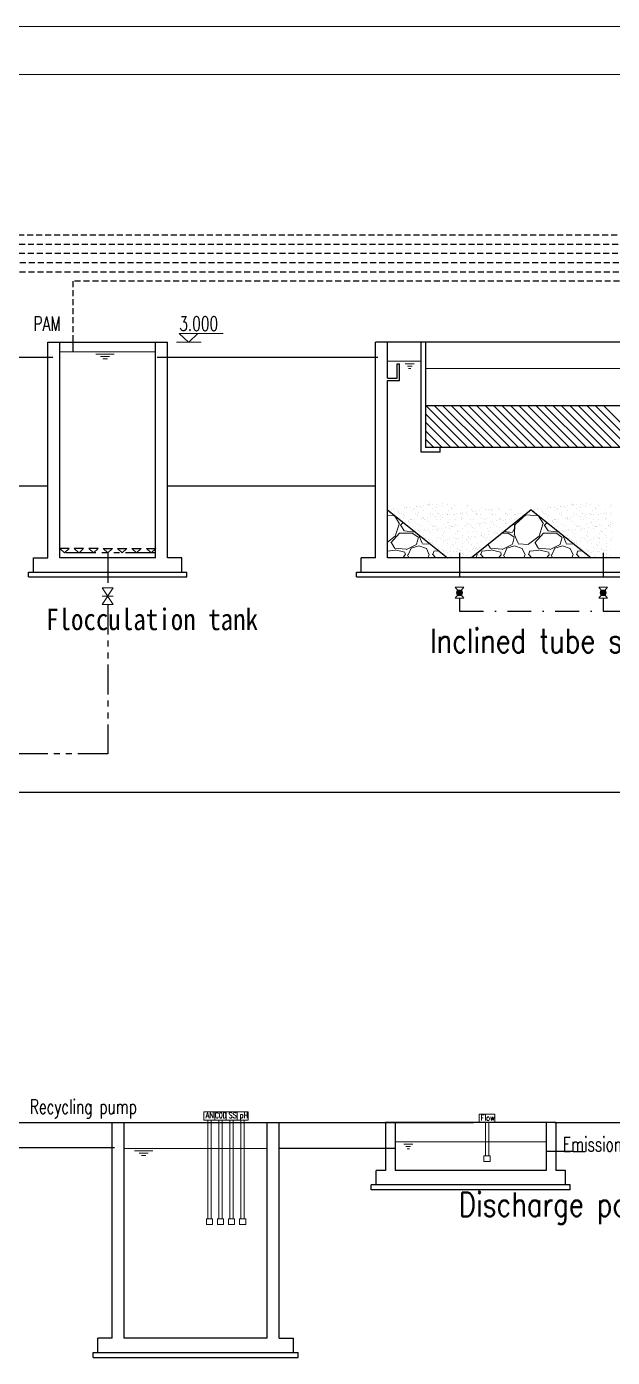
# Model space of a CAD drawing. Extents: x 838828 to 1489448, y 610351 to 848160.
# Drawn here: x 982581 to 994802, y 767305 to 795083 of the extents above; entities that cross this region are included whole.
import ezdxf
from ezdxf.enums import TextEntityAlignment as Align

# ---------------------------------------------------------------- set-up
doc = ezdxf.new("R2010")
doc.units = 0
doc.header["$LTSCALE"] = 1000
doc.header["$MEASUREMENT"] = 0
for name, pattern in [('DASHDOT', [1, 0.5, -0.25, 0, -0.25]), ('HIDDEN2', [0.1875, 0.125, -0.0625]), ('PHANTOM2', [1.25, 0.625, -0.125, 0.125, -0.125, 0.125, -0.125])]:
    doc.linetypes.add(name, pattern=pattern)
doc.layers.get('0').update_dxf_attribs({"linetype": 'CONTINUOUS', "lineweight": 13})
for name, color, linetype, lineweight in [('2', 7, 'CONTINUOUS', 13), ('D', 3, 'CONTINUOUS', 13), ('HATCH', 8, 'CONTINUOUS', 13), ('文字', 7, 'CONTINUOUS', 13), ('标注', 8, 'CONTINUOUS', 13), ('水位线', 3, 'CONTINUOUS', 13), ('设备', 6, 'CONTINUOUS', 13)]:
    doc.layers.add(name, color=color, linetype=linetype, lineweight=lineweight)
for name, color, linetype in [('加药管道', 1, 'HIDDEN2'), ('水构筑物', 7, 'CONTINUOUS'), ('污水管道', 1, 'CONTINUOUS'), ('污泥管道', 3, 'DASHDOT'), ('空气管道', 6, 'PHANTOM2'), ('轴线', 7, 'DASHDOT')]:
    doc.layers.add(name, color=color, linetype=linetype)
doc.styles.add('ST', font='SimSun.ttf', dxfattribs={"width": 0.8})
doc.styles.get("Standard").update_dxf_attribs({"font": 'ROMANS.SHX', "width": 1.2, "bigfont": 'gbcbig.shx'})
doc.styles.add('垂直标高', font='romans.shx', dxfattribs={"width": 0.7, "bigfont": 'gbcbig.shx'})

msp = doc.modelspace()

# ---------------------------------------------------------------- hatches: boundary and pattern name
at = {"layer": '设备'}
h = msp.add_hatch(color=256, dxfattribs=at)
h.paths.add_polyline_path([(991559, 783300, 0.144014), (991549, 783266, 0.74823), (991663, 783233)])
h.paths.add_polyline_path([(991559, 783300), (991663, 783233, 0.144014), (991673, 783266, 0.74823)])
h = msp.add_hatch(color=256, dxfattribs=at)
h.paths.add_polyline_path([(994559, 783300, 0.144014), (994549, 783266, 0.74823), (994663, 783233)])
h.paths.add_polyline_path([(994559, 783300), (994663, 783233, 0.144014), (994673, 783266, 0.74823)])

# ---------------------------------------------------------------- linework, layer by layer
at = {"linetype": 'Continuous'}
for p, q in [((1011734, 795083), (952334, 795083)), ((1010734, 794083), (954834, 794083))]:
    msp.add_line(p, q, dxfattribs=at)
at = {"layer": '2'}
for p, q in [((986278, 772432), (986510, 772432)), ((986278, 772257), (986278, 772432)), ((986510, 772257), (986278, 772257)), ((986359, 772257), (986429, 772257)), ((986359, 770196), (986359, 772257)), ((986429, 772257), (986429, 770196)), ((986510, 772432), (986510, 772257)), ((986510, 772432), (986741, 772432)), ((986510, 772257), (986510, 772432)), ((986741, 772257), (986510, 772257)), ((986590, 772257), (986661, 772257)), ((986590, 770196), (986590, 772257)), ((986661, 772257), (986661, 770196)), ((986741, 772432), (986741, 772257)), ((986741, 772432), (986972, 772432)), ((986741, 772257), (986741, 772432)), ((986972, 772257), (986741, 772257)), ((986821, 772257), (986892, 772257)), ((986821, 770196), (986821, 772257)), ((986892, 772257), (986892, 770196)), ((986972, 772432), (986972, 772257)), ((986972, 772432), (987203, 772432)), ((986972, 772257), (986972, 772432)), ((987203, 772257), (986972, 772257)), ((987052, 772257), (987123, 772257)), ((987052, 770196), (987052, 772257)), ((987123, 772257), (987123, 770196)), ((987203, 772432), (987203, 772257)), ((992021, 772380), (992352, 772380)), ((992021, 772205), (992021, 772380)), ((992352, 772380), (992352, 772205)), ((992352, 772205), (992021, 772205)), ((992152, 772205), (992222, 772205)), ((992152, 771515), (992152, 772205)), ((992222, 772205), (992222, 771515)), ((992123, 771515), (992250, 771515)), ((992123, 771397), (992123, 771515)), ((992250, 771397), (992123, 771397)), ((992222, 771515), (992152, 771515)), ((992250, 771515), (992250, 771397)), ((986331, 770196), (986458, 770196)), ((986331, 770078), (986331, 770196)), ((986458, 770078), (986331, 770078)), ((986429, 770196), (986359, 770196)), ((986458, 770196), (986458, 770078)), ((986562, 770196), (986689, 770196)), ((986562, 770078), (986562, 770196)), ((986689, 770078), (986562, 770078)), ((986661, 770196), (986590, 770196)), ((986689, 770196), (986689, 770078)), ((986793, 770196), (986920, 770196)), ((986793, 770078), (986793, 770196)), ((986920, 770078), (986793, 770078)), ((986892, 770196), (986821, 770196)), ((986920, 770196), (986920, 770078)), ((987024, 770196), (987151, 770196)), ((987024, 770078), (987024, 770196)), ((987151, 770078), (987024, 770078)), ((987123, 770196), (987052, 770196)), ((987151, 770196), (987151, 770078))]:
    msp.add_line(p, q, dxfattribs=at)
at = {"layer": 'D', "ltscale": 200}
for p, q in [((991521, 783149), (991700, 783384)), ((991521, 783384), (991700, 783149)), ((991700, 783384), (991521, 783384)), ((994521, 783149), (994700, 783384)), ((994521, 783384), (994700, 783149)), ((994700, 783384), (994521, 783384)), ((991521, 783149), (991700, 783149)), ((994521, 783149), (994700, 783149))]:
    msp.add_line(p, q, dxfattribs=at)
at = {"layer": 'HATCH'}
for p, q in [((990239, 785000), (990239, 785000)), ((990245, 785034), (990245, 785034)), ((990320, 785011), (990320, 785011)), ((990456, 785029), (990456, 785029)), ((990468, 785072), (990468, 785072)), ((990506, 785049), (990506, 785049)), ((990508, 785036), (990508, 785036)), ((990590, 785047), (990590, 785047)), ((990645, 785030), (990645, 785030)), ((990664, 785013), (990664, 785013)), ((990724, 785071), (990724, 785071)), ((990725, 785064), (990725, 785064)), ((990777, 785071), (990777, 785071)), ((990817, 785049), (990817, 785049)), ((990859, 785082), (990859, 785082)), ((990946, 785118), (990946, 785118)), ((990964, 785101), (990964, 785101)), ((990977, 785146), (990977, 785146)), ((990994, 785080), (990994, 785080)), ((990995, 785100), (990995, 785100)), ((991047, 785107), (991047, 785107)), ((991051, 785021), (991051, 785021)), ((991128, 785117), (991128, 785117)), ((991128, 785050), (991128, 785050)), ((991256, 785084), (991256, 785084)), ((991264, 785135), (991264, 785135)), ((991352, 785109), (991352, 785109)), ((991440, 785050), (991440, 785050)), ((991451, 785018), (991451, 785018)), ((991470, 785001), (991470, 785001)), ((991512, 785082), (991512, 785082)), ((991751, 785051), (991751, 785051)), ((991770, 785089), (991770, 785089)), ((991782, 785092), (991782, 785092)), ((991857, 785009), (991857, 785009)), ((992063, 785051), (992063, 785051)), ((992179, 785002), (992179, 785002)), ((992215, 785002), (992215, 785002)), ((992257, 785006), (992257, 785006)), ((992297, 785012), (992297, 785012)), ((992433, 785030), (992433, 785030)), ((992441, 785005), (992441, 785005)), ((992664, 784997), (992664, 784997)), ((992697, 785004), (992697, 785004)), ((993239, 785000), (993239, 785000)), ((993245, 785034), (993245, 785034)), ((993320, 785011), (993320, 785011)), ((993456, 785029), (993456, 785029)), ((993468, 785072), (993468, 785072)), ((993506, 785049), (993506, 785049)), ((993508, 785036), (993508, 785036)), ((993590, 785047), (993590, 785047)), ((993645, 785030), (993645, 785030)), ((993664, 785013), (993664, 785013)), ((993724, 785071), (993724, 785071)), ((993725, 785064), (993725, 785064)), ((993777, 785071), (993777, 785071)), ((993817, 785049), (993817, 785049)), ((993859, 785082), (993859, 785082)), ((993946, 785118), (993946, 785118)), ((993964, 785101), (993964, 785101)), ((993977, 785146), (993977, 785146)), ((993994, 785080), (993994, 785080)), ((993995, 785100), (993995, 785100)), ((994047, 785107), (994047, 785107)), ((994051, 785021), (994051, 785021)), ((994128, 785117), (994128, 785117)), ((994128, 785050), (994128, 785050)), ((994256, 785084), (994256, 785084)), ((994264, 785135), (994264, 785135)), ((994352, 785109), (994352, 785109)), ((994440, 785050), (994440, 785050)), ((994451, 785018), (994451, 785018)), ((994470, 785001), (994470, 785001)), ((994512, 785082), (994512, 785082)), ((994751, 785051), (994751, 785051)), ((994770, 785089), (994770, 785089)), ((994782, 785092), (994782, 785092)), ((990244, 784874), (990111, 784885)), ((990161, 784954), (990150, 784966)), ((990179, 784942), (990160, 784941)), ((990187, 784994), (990187, 784994)), ((990364, 784701), (990254, 784881)), ((990334, 784968), (990334, 784968)), ((990344, 784942), (990344, 784942)), ((990363, 784926), (990363, 784926)), ((990373, 784787), (990381, 784768)), ((990382, 784769), (990390, 784774)), ((990439, 784735), (990383, 784678)), ((990392, 784922), (990392, 784922)), ((990413, 784764), (990413, 784764)), ((990434, 784895), (990434, 784895)), ((990450, 784846), (990450, 784846)), ((990475, 784879), (990475, 784879)), ((990548, 784782), (990548, 784782)), ((990549, 784755), (990549, 784755)), ((990568, 784738), (990568, 784738)), ((990586, 784798), (990586, 784798)), ((990600, 784789), (990600, 784789)), ((990604, 784978), (990604, 784978)), ((990610, 784785), (990610, 784785)), ((990682, 784800), (990682, 784800)), ((990704, 784922), (990704, 784922)), ((990731, 784878), (990731, 784878)), ((990746, 784895), (990746, 784895)), ((990751, 784934), (990751, 784934)), ((990818, 784818), (990818, 784818)), ((990850, 784842), (990850, 784842)), ((990865, 784981), (990865, 784981)), ((990868, 784826), (990868, 784826)), ((990870, 784825), (990870, 784825)), ((990872, 784789), (990872, 784789)), ((990898, 784799), (990898, 784799)), ((990951, 784835), (990951, 784835)), ((990955, 784746), (990955, 784746)), ((991001, 784888), (991001, 784888)), ((991015, 784923), (991015, 784923)), ((991057, 784896), (991057, 784896)), ((991087, 784853), (991087, 784853)), ((991121, 784980), (991121, 784980)), ((991128, 784787), (991128, 784787)), ((991139, 784860), (991139, 784860)), ((991151, 784930), (991151, 784930)), ((991169, 784913), (991169, 784913)), ((991209, 784799), (991209, 784799)), ((991220, 784871), (991220, 784871)), ((991256, 784834), (991256, 784834)), ((991262, 784891), (991262, 784891)), ((991327, 784923), (991327, 784923)), ((991356, 784889), (991356, 784889)), ((991356, 784742), (991356, 784742)), ((991369, 784897), (991369, 784897)), ((991374, 784726), (991374, 784726)), ((991391, 784990), (991391, 784990)), ((991398, 784797), (991398, 784797)), ((991408, 784895), (991408, 784895)), ((991489, 784906), (991489, 784906)), ((991518, 784890), (991518, 784890)), ((991521, 784800), (991521, 784800)), ((991557, 784921), (991557, 784921)), ((991625, 784924), (991625, 784924)), ((991638, 784924), (991638, 784924)), ((991653, 784993), (991653, 784993)), ((991656, 784830), (991656, 784830)), ((991659, 784800), (991659, 784800)), ((991675, 784813), (991675, 784813)), ((991677, 784931), (991677, 784931)), ((991680, 784897), (991680, 784897)), ((991758, 784942), (991758, 784942)), ((991762, 784734), (991762, 784734)), ((991788, 784899), (991788, 784899)), ((991832, 784800), (991832, 784800)), ((991894, 784959), (991894, 784959)), ((991909, 784992), (991909, 784992)), ((991915, 784799), (991915, 784799)), ((991946, 784966), (991946, 784966)), ((991949, 784925), (991949, 784925)), ((991957, 784918), (991957, 784918)), ((991975, 784901), (991975, 784901)), ((991992, 784898), (991992, 784898)), ((992028, 784977), (992028, 784977)), ((992038, 784719), (992038, 784719)), ((992050, 784903), (992050, 784903)), ((992062, 784821), (992062, 784821)), ((992120, 784730), (992120, 784730)), ((992143, 784801), (992143, 784801)), ((992162, 784730), (992162, 784730)), ((992163, 784995), (992163, 784995)), ((992185, 784809), (992185, 784809)), ((992256, 784748), (992256, 784748)), ((992261, 784925), (992261, 784925)), ((992276, 784989), (992276, 784989)), ((992303, 784898), (992303, 784898)), ((992306, 784902), (992306, 784902)), ((992308, 784755), (992308, 784755)), ((992363, 784909), (992363, 784909)), ((992389, 784766), (992389, 784766)), ((992447, 784812), (992447, 784812)), ((992455, 784802), (992455, 784802)), ((992462, 784818), (992462, 784818)), ((992481, 784801), (992481, 784801)), ((992525, 784784), (992525, 784784)), ((992568, 784721), (992568, 784721)), ((992572, 784926), (992572, 784926)), ((992576, 784911), (992576, 784911)), ((992577, 784790), (992577, 784790)), ((992582, 784719), (992582, 784719)), ((992614, 784899), (992614, 784899)), ((992658, 784801), (992658, 784801)), ((992703, 784811), (992703, 784811)), ((992763, 784906), (992763, 784906)), ((992766, 784802), (992766, 784802)), ((993003, 784898), (992773, 784688)), ((992781, 784889), (992781, 784889)), ((992794, 784819), (992794, 784819)), ((992838, 784915), (992838, 784915)), ((992846, 784826), (992846, 784826)), ((992868, 784809), (992868, 784809)), ((992884, 784926), (992884, 784926)), ((992926, 784899), (992926, 784899)), ((993244, 784874), (993004, 784894)), ((993064, 784993), (993064, 784993)), ((993082, 784977), (993082, 784977)), ((993161, 784954), (993150, 784966)), ((993179, 784942), (993160, 784941)), ((993187, 784994), (993187, 784994)), ((993364, 784701), (993254, 784881)), ((993334, 784968), (993334, 784968)), ((993344, 784942), (993344, 784942)), ((993363, 784926), (993363, 784926)), ((993373, 784787), (993381, 784768)), ((993382, 784769), (993390, 784774)), ((993439, 784735), (993383, 784678)), ((993392, 784922), (993392, 784922)), ((993413, 784764), (993413, 784764)), ((993434, 784895), (993434, 784895)), ((993450, 784846), (993450, 784846)), ((993475, 784879), (993475, 784879)), ((993548, 784782), (993548, 784782)), ((993549, 784755), (993549, 784755)), ((993568, 784738), (993568, 784738)), ((993586, 784798), (993586, 784798)), ((993600, 784789), (993600, 784789)), ((993604, 784978), (993604, 784978)), ((993610, 784785), (993610, 784785)), ((993682, 784800), (993682, 784800)), ((993704, 784922), (993704, 784922)), ((993731, 784878), (993731, 784878)), ((993746, 784895), (993746, 784895)), ((993751, 784934), (993751, 784934)), ((993818, 784818), (993818, 784818)), ((993850, 784842), (993850, 784842)), ((993865, 784981), (993865, 784981)), ((993868, 784826), (993868, 784826)), ((993870, 784825), (993870, 784825)), ((993872, 784789), (993872, 784789)), ((993898, 784799), (993898, 784799)), ((993951, 784835), (993951, 784835)), ((993955, 784746), (993955, 784746)), ((994001, 784888), (994001, 784888)), ((994015, 784923), (994015, 784923)), ((994057, 784896), (994057, 784896)), ((994087, 784853), (994087, 784853)), ((994121, 784980), (994121, 784980)), ((994128, 784787), (994128, 784787)), ((994139, 784860), (994139, 784860)), ((994151, 784930), (994151, 784930)), ((994169, 784913), (994169, 784913)), ((994209, 784799), (994209, 784799)), ((994220, 784871), (994220, 784871)), ((994256, 784834), (994256, 784834)), ((994262, 784891), (994262, 784891)), ((994327, 784923), (994327, 784923)), ((994356, 784889), (994356, 784889)), ((994356, 784742), (994356, 784742)), ((994369, 784897), (994369, 784897)), ((994374, 784726), (994374, 784726)), ((994391, 784990), (994391, 784990)), ((994398, 784797), (994398, 784797)), ((994408, 784895), (994408, 784895)), ((994489, 784906), (994489, 784906)), ((994518, 784890), (994518, 784890)), ((994521, 784800), (994521, 784800)), ((994557, 784921), (994557, 784921)), ((994625, 784924), (994625, 784924)), ((994638, 784924), (994638, 784924)), ((994653, 784993), (994653, 784993)), ((994656, 784830), (994656, 784830)), ((994659, 784800), (994659, 784800)), ((994675, 784813), (994675, 784813)), ((994677, 784931), (994677, 784931)), ((994680, 784897), (994680, 784897)), ((994758, 784942), (994758, 784942)), ((994762, 784734), (994762, 784734)), ((994788, 784899), (994788, 784899)), ((990111, 784324), (990273, 784450)), ((990182, 784309), (990362, 784509)), ((990273, 784446), (990353, 784696)), ((990363, 784509), (990623, 784509)), ((990381, 784680), (990461, 784560)), ((990464, 784556), (990697, 784529)), ((990621, 784519), (990751, 784429)), ((990655, 784658), (990655, 784658)), ((990693, 784542), (990693, 784542)), ((990737, 784685), (990737, 784685)), ((990743, 784492), (990743, 784492)), ((990754, 784567), (990754, 784567)), ((990760, 784478), (990835, 784300)), ((990773, 784550), (990773, 784550)), ((990774, 784553), (990774, 784553)), ((990784, 784672), (990784, 784672)), ((990827, 784645), (990827, 784645)), ((990860, 784470), (990860, 784470)), ((990878, 784596), (990878, 784596)), ((990910, 784571), (990910, 784571)), ((990962, 784578), (990962, 784578)), ((990978, 784548), (990978, 784548)), ((991007, 784695), (991007, 784695)), ((991013, 784502), (991013, 784502)), ((991043, 784588), (991043, 784588)), ((991055, 784655), (991055, 784655)), ((991073, 784638), (991073, 784638)), ((991096, 784672), (991096, 784672)), ((991134, 784595), (991134, 784595)), ((991138, 784646), (991138, 784646)), ((991160, 784558), (991160, 784558)), ((991179, 784606), (991179, 784606)), ((991231, 784613), (991231, 784613)), ((991260, 784467), (991260, 784467)), ((991269, 784698), (991269, 784698)), ((991275, 784506), (991275, 784506)), ((991278, 784450), (991278, 784450)), ((991290, 784549), (991290, 784549)), ((991312, 784624), (991312, 784624)), ((991404, 784604), (991404, 784604)), ((991407, 784673), (991407, 784673)), ((991448, 784642), (991448, 784642)), ((991449, 784646), (991449, 784646)), ((991461, 784646), (991461, 784646)), ((991500, 784649), (991500, 784649)), ((991525, 784697), (991525, 784697)), ((991531, 784504), (991531, 784504)), ((991561, 784555), (991561, 784555)), ((991579, 784538), (991579, 784538)), ((991581, 784659), (991581, 784659)), ((991601, 784549), (991601, 784549)), ((991666, 784608), (991666, 784608)), ((991666, 784458), (991666, 784458)), ((991717, 784677), (991717, 784677)), ((991719, 784674), (991719, 784674)), ((991761, 784647), (991761, 784647)), ((991769, 784684), (991769, 784684)), ((991795, 784707), (991795, 784707)), ((991801, 784514), (991801, 784514)), ((991851, 784695), (991851, 784695)), ((991861, 784642), (991861, 784642)), ((991880, 784625), (991880, 784625)), ((991913, 784550), (991913, 784550)), ((991922, 784607), (991922, 784607)), ((991943, 784448), (991943, 784448)), ((991967, 784546), (991967, 784546)), ((991986, 784713), (991986, 784713)), ((992030, 784674), (992030, 784674)), ((992056, 784710), (992056, 784710)), ((992063, 784517), (992063, 784517)), ((992066, 784455), (992066, 784455)), ((992072, 784647), (992072, 784647)), ((992079, 784466), (992079, 784466)), ((992131, 784473), (992131, 784473)), ((992180, 784713), (992180, 784713)), ((992192, 784616), (992192, 784616)), ((992212, 784483), (992212, 784483)), ((992224, 784551), (992224, 784551)), ((992267, 784634), (992267, 784634)), ((992312, 784709), (992312, 784709)), ((992319, 784516), (992319, 784516)), ((992342, 784675), (992342, 784675)), ((992348, 784501), (992348, 784501)), ((992367, 784542), (992367, 784542)), ((992384, 784648), (992384, 784648)), ((992385, 784525), (992385, 784525)), ((992400, 784508), (992400, 784508)), ((992453, 784620), (992453, 784620)), ((992481, 784519), (992481, 784519)), ((992500, 784509), (992623, 784509)), ((992536, 784551), (992536, 784551)), ((992547, 784546), (992714, 784526)), ((992621, 784519), (992751, 784429)), ((992653, 784675), (992653, 784675)), ((992715, 784529), (992765, 784619)), ((992773, 784669), (992738, 784699)), ((992755, 784490), (992835, 784300)), ((992770, 784691), (992760, 784481)), ((992763, 784619), (992763, 784679)), ((993053, 784280), (993273, 784450)), ((993182, 784309), (993362, 784509)), ((993273, 784446), (993353, 784696)), ((993363, 784509), (993623, 784509)), ((993381, 784680), (993461, 784560)), ((993464, 784556), (993697, 784529)), ((993621, 784519), (993751, 784429)), ((993655, 784658), (993655, 784658)), ((993693, 784542), (993693, 784542)), ((993737, 784685), (993737, 784685)), ((993743, 784492), (993743, 784492)), ((993754, 784567), (993754, 784567)), ((993760, 784478), (993835, 784300)), ((993773, 784550), (993773, 784550)), ((993774, 784553), (993774, 784553)), ((993784, 784672), (993784, 784672)), ((993827, 784645), (993827, 784645)), ((993860, 784470), (993860, 784470)), ((993878, 784596), (993878, 784596)), ((993910, 784571), (993910, 784571)), ((993962, 784578), (993962, 784578)), ((993978, 784548), (993978, 784548)), ((994007, 784695), (994007, 784695)), ((994013, 784502), (994013, 784502)), ((994043, 784588), (994043, 784588)), ((994055, 784655), (994055, 784655)), ((994073, 784638), (994073, 784638)), ((994096, 784672), (994096, 784672)), ((994134, 784595), (994134, 784595)), ((994138, 784646), (994138, 784646)), ((994160, 784558), (994160, 784558)), ((994179, 784606), (994179, 784606)), ((994231, 784613), (994231, 784613)), ((994260, 784467), (994260, 784467)), ((994269, 784698), (994269, 784698)), ((994275, 784506), (994275, 784506)), ((994278, 784450), (994278, 784450)), ((994290, 784549), (994290, 784549)), ((994312, 784624), (994312, 784624)), ((994404, 784604), (994404, 784604)), ((994407, 784673), (994407, 784673)), ((994448, 784642), (994448, 784642)), ((994449, 784646), (994449, 784646)), ((994461, 784646), (994461, 784646)), ((994500, 784649), (994500, 784649)), ((994525, 784697), (994525, 784697)), ((994531, 784504), (994531, 784504)), ((994561, 784555), (994561, 784555)), ((994579, 784538), (994579, 784538)), ((994581, 784659), (994581, 784659)), ((994601, 784549), (994601, 784549)), ((994666, 784608), (994666, 784608)), ((994666, 784458), (994666, 784458)), ((994717, 784677), (994717, 784677)), ((994719, 784674), (994719, 784674)), ((994761, 784647), (994761, 784647)), ((994769, 784684), (994769, 784684)), ((994795, 784707), (994795, 784707)), ((994801, 784514), (994801, 784514)), ((990262, 784186), (990192, 784306)), ((990500, 784177), (990250, 784197)), ((990714, 784276), (990504, 784166)), ((990541, 784058), (990601, 784198)), ((990603, 784198), (990763, 784248)), ((990755, 784418), (990715, 784278)), ((990761, 784248), (990921, 784188)), ((990840, 784286), (991010, 784278)), ((990865, 784421), (990865, 784421)), ((990884, 784403), (990884, 784403)), ((990907, 784395), (990907, 784395)), ((990923, 784187), (990983, 784057)), ((990959, 784379), (990959, 784379)), ((990978, 784362), (990978, 784362)), ((991002, 784324), (991002, 784324)), ((991020, 784310), (991020, 784310)), ((991054, 784331), (991054, 784331)), ((991059, 784298), (991059, 784298)), ((991065, 784282), (991065, 784282)), ((991135, 784342), (991135, 784342)), ((991140, 784402), (991140, 784402)), ((991146, 784209), (991146, 784209)), ((991164, 784191), (991164, 784191)), ((991177, 784422), (991177, 784422)), ((991183, 784174), (991183, 784174)), ((991219, 784395), (991219, 784395)), ((991257, 784172), (991257, 784172)), ((991271, 784360), (991271, 784360)), ((991281, 784313), (991281, 784313)), ((991323, 784366), (991323, 784366)), ((991365, 784370), (991365, 784370)), ((991371, 784298), (991371, 784298)), ((991404, 784377), (991404, 784377)), ((991410, 784412), (991410, 784412)), ((991417, 784219), (991417, 784219)), ((991465, 784279), (991465, 784279)), ((991483, 784262), (991483, 784262)), ((991488, 784423), (991488, 784423)), ((991530, 784396), (991530, 784396)), ((991537, 784312), (991537, 784312)), ((991540, 784395), (991540, 784395)), ((991569, 784172), (991569, 784172)), ((991570, 784182), (991570, 784182)), ((991592, 784402), (991592, 784402)), ((991672, 784415), (991672, 784415)), ((991674, 784413), (991674, 784413)), ((991678, 784222), (991678, 784222)), ((991682, 784299), (991682, 784299)), ((991766, 784367), (991766, 784367)), ((991766, 784166), (991766, 784166)), ((991784, 784350), (991784, 784350)), ((991799, 784423), (991799, 784423)), ((991807, 784321), (991807, 784321)), ((991809, 784430), (991809, 784430)), ((991842, 784396), (991842, 784396)), ((991862, 784437), (991862, 784437)), ((991871, 784270), (991871, 784270)), ((991880, 784173), (991880, 784173)), ((991902, 784184), (991902, 784184)), ((991928, 784414), (991928, 784414)), ((991934, 784221), (991934, 784221)), ((991954, 784190), (991954, 784190)), ((991971, 784179), (991971, 784179)), ((991993, 784300), (991993, 784300)), ((992035, 784201), (992035, 784201)), ((992069, 784325), (992069, 784325)), ((992085, 784438), (992085, 784438)), ((992111, 784424), (992111, 784424)), ((992153, 784397), (992153, 784397)), ((992172, 784358), (992172, 784358)), ((992198, 784424), (992198, 784424)), ((992262, 784186), (992210, 784276)), ((992500, 784177), (992250, 784197)), ((992714, 784276), (992504, 784166)), ((992541, 784058), (992601, 784198)), ((992603, 784198), (992763, 784248)), ((992755, 784418), (992715, 784278)), ((992761, 784248), (992921, 784188)), ((992840, 784286), (993050, 784276)), ((992923, 784187), (992983, 784057)), ((993262, 784186), (993192, 784306)), ((993500, 784177), (993250, 784197)), ((993714, 784276), (993504, 784166)), ((993541, 784058), (993601, 784198)), ((993603, 784198), (993763, 784248)), ((993755, 784418), (993715, 784278)), ((993761, 784248), (993921, 784188)), ((993840, 784286), (994010, 784278)), ((993865, 784421), (993865, 784421)), ((993884, 784403), (993884, 784403)), ((993907, 784395), (993907, 784395)), ((993923, 784187), (993983, 784057)), ((993959, 784379), (993959, 784379)), ((993978, 784362), (993978, 784362)), ((994002, 784324), (994002, 784324)), ((994020, 784310), (994020, 784310)), ((994054, 784331), (994054, 784331)), ((994059, 784298), (994059, 784298)), ((994065, 784282), (994065, 784282)), ((994135, 784342), (994135, 784342)), ((994140, 784402), (994140, 784402)), ((994146, 784209), (994146, 784209)), ((994164, 784191), (994164, 784191)), ((994177, 784422), (994177, 784422)), ((994183, 784174), (994183, 784174)), ((994219, 784395), (994219, 784395)), ((994257, 784172), (994257, 784172)), ((994271, 784360), (994271, 784360)), ((994281, 784313), (994281, 784313)), ((994323, 784366), (994323, 784366)), ((994365, 784370), (994365, 784370)), ((994371, 784298), (994371, 784298)), ((994404, 784377), (994404, 784377)), ((994410, 784412), (994410, 784412)), ((994417, 784219), (994417, 784219)), ((994465, 784279), (994465, 784279)), ((994483, 784262), (994483, 784262)), ((994488, 784423), (994488, 784423)), ((994530, 784396), (994530, 784396)), ((994537, 784312), (994537, 784312)), ((994540, 784395), (994540, 784395)), ((994569, 784172), (994569, 784172)), ((994570, 784182), (994570, 784182)), ((994592, 784402), (994592, 784402)), ((994672, 784415), (994672, 784415)), ((994674, 784413), (994674, 784413)), ((994678, 784222), (994678, 784222)), ((994682, 784299), (994682, 784299)), ((994766, 784367), (994766, 784367)), ((994766, 784166), (994766, 784166)), ((994784, 784350), (994784, 784350)), ((994799, 784423), (994799, 784423)), ((990276, 784154), (990111, 784136)), ((990121, 783997), (990111, 784009)), ((990471, 784111), (990271, 784161)), ((990482, 784059), (990427, 783997)), ((990483, 784055), (990473, 784105)), ((990529, 784060), (990555, 783997)), ((990958, 783997), (990981, 784061)), ((991121, 783997), (991051, 784074)), ((991052, 784060), (991082, 784140)), ((991178, 784143), (991086, 784134)), ((991270, 784095), (991270, 784095)), ((991288, 784120), (991288, 784120)), ((991300, 784145), (991300, 784145)), ((991363, 784113), (991363, 784113)), ((991369, 784003), (991369, 784003)), ((991415, 784120), (991415, 784120)), ((991423, 784026), (991423, 784026)), ((991451, 784048), (991451, 784048)), ((991497, 784130), (991497, 784130)), ((991543, 784119), (991543, 784119)), ((991611, 784145), (991611, 784145)), ((991632, 784148), (991632, 784148)), ((991670, 784091), (991670, 784091)), ((991685, 784155), (991685, 784155)), ((991685, 784030), (991685, 784030)), ((991688, 784074), (991688, 784074)), ((991763, 784049), (991763, 784049)), ((991814, 784129), (991814, 784129)), ((991922, 784146), (991922, 784146)), ((991958, 783997), (991981, 784061)), ((991970, 784085), (991983, 784057)), ((991989, 784162), (991989, 784162)), ((992121, 783997), (992051, 784074)), ((992052, 784060), (992082, 784140)), ((992276, 784154), (992086, 784134)), ((992471, 784111), (992271, 784161)), ((992482, 784059), (992427, 783997)), ((992483, 784055), (992473, 784105)), ((992528, 784060), (992555, 783997)), ((992958, 783997), (992981, 784061)), ((993121, 783997), (993051, 784074)), ((993052, 784060), (993082, 784140)), ((993276, 784154), (993086, 784134)), ((993471, 784111), (993271, 784161)), ((993482, 784059), (993427, 783997)), ((993483, 784055), (993473, 784105)), ((993528, 784060), (993555, 783997)), ((993958, 783997), (993981, 784061)), ((994121, 783997), (994051, 784074)), ((994052, 784060), (994082, 784140)), ((994178, 784143), (994086, 784134)), ((994270, 784095), (994270, 784095)), ((994288, 784120), (994288, 784120)), ((994300, 784145), (994300, 784145)), ((994363, 784113), (994363, 784113)), ((994369, 784003), (994369, 784003)), ((994415, 784120), (994415, 784120)), ((994423, 784026), (994423, 784026)), ((994451, 784048), (994451, 784048)), ((994497, 784130), (994497, 784130)), ((994543, 784119), (994543, 784119)), ((994611, 784145), (994611, 784145)), ((994632, 784148), (994632, 784148)), ((994670, 784091), (994670, 784091)), ((994685, 784155), (994685, 784155)), ((994685, 784030), (994685, 784030)), ((994688, 784074), (994688, 784074)), ((994763, 784049), (994763, 784049))]:
    msp.add_line(p, q, dxfattribs=at)
at = {"layer": '加药管道'}
for p, q in [((1008965, 790730), (968666, 790730)), ((1008797, 790538), (968859, 790538)), ((1008607, 790345), (973623, 790345)), ((1008438, 790152), (978513, 790152)), ((1008248, 789960), (978765, 789960)), ((1008079, 789767), (983544, 789767)), ((983544, 789767), (983544, 788463))]:
    msp.add_line(p, q, dxfattribs=at)
at = {"layer": '文字'}
for p, q in [((985766, 788680), (986682, 788680)), ((985766, 788680), (985959, 788497)), ((986156, 788680), (985963, 788497))]:
    msp.add_line(p, q, dxfattribs=at)
at = {"layer": '标注', "linetype": 'ByBlock', "ltscale": 30}
for p, q in [((991607, 786297), (990911, 786994)), ((991784, 786297), (990914, 787167)), ((991961, 786297), (991091, 787167)), ((992138, 786297), (991268, 787167)), ((992315, 786297), (991445, 787167)), ((992491, 786297), (991621, 787167)), ((992668, 786297), (991798, 787167)), ((992845, 786297), (991975, 787167)), ((993022, 786297), (992152, 787167)), ((993198, 786297), (992328, 787167)), ((993375, 786297), (992505, 787167)), ((993552, 786297), (992682, 787167)), ((993729, 786297), (992859, 787167)), ((993906, 786297), (993036, 787167)), ((994082, 786297), (993212, 787167)), ((994259, 786297), (993389, 787167)), ((994436, 786297), (993566, 787167)), ((994613, 786297), (993743, 787167)), ((994789, 786297), (993919, 787167)), ((994966, 786297), (994096, 787167)), ((995143, 786297), (994273, 787167)), ((995320, 786297), (994450, 787167)), ((995497, 786297), (994627, 787167)), ((991431, 786297), (990911, 786817)), ((991254, 786297), (990911, 786640)), ((991077, 786297), (990911, 786464))]:
    msp.add_line(p, q, dxfattribs=at)
at = {"layer": '水位线'}
for p, q in [((986220, 788497), (985706, 788497)), ((983272, 788297), (985272, 788297)), ((984028, 788247), (984408, 788247)), ((984123, 788197), (984313, 788197)), ((984170, 788147), (984265, 788147)), ((990811, 788097), (990111, 788097)), ((990669, 788047), (990480, 788047)), ((990622, 787997), (990527, 787997)), ((990598, 787947), (990551, 787947)), ((1002111, 787947), (990911, 787947)), ((984619, 771666), (987599, 771666)), ((990271, 771805), (993423, 771805)), ((990448, 771755), (990638, 771755)), ((990495, 771705), (990590, 771705)), ((984834, 771616), (985213, 771616)), ((984929, 771566), (985118, 771566)), ((984976, 771516), (985071, 771516)), ((990519, 771655), (990566, 771655))]:
    msp.add_line(p, q, dxfattribs=at)
at = {"layer": '水构筑物'}
for p, q in [((983022, 783997), (983022, 788497)), ((983022, 788497), (985522, 788497)), ((983272, 783997), (983272, 788497)), ((985272, 783997), (985272, 788497)), ((985522, 783997), (985522, 788497)), ((989861, 783997), (989861, 788497)), ((1002361, 788497), (989861, 788497)), ((990111, 787747), (990111, 788497)), ((990811, 786197), (990811, 788497)), ((990911, 786297), (990911, 788497)), ((990311, 787747), (990311, 788047)), ((990311, 788047), (990361, 788047)), ((990361, 787697), (990361, 788047)), ((990111, 787747), (990311, 787747)), ((990111, 783997), (990111, 787697)), ((990111, 787697), (990361, 787697)), ((1002111, 787167), (990911, 787167)), ((991211, 786197), (990811, 786197)), ((1002111, 786297), (990911, 786297)), ((991211, 786197), (991211, 786297)), ((990111, 784997), (991361, 783997)), ((993111, 784997), (991861, 783997)), ((993111, 784997), (994361, 783997)), ((982722, 783997), (983022, 783997)), ((982722, 783697), (982722, 783997)), ((985272, 783997), (983272, 783997)), ((985822, 783997), (985522, 783997)), ((985822, 783697), (985822, 783997)), ((989861, 783997), (989561, 783997)), ((989561, 783697), (989561, 783997)), ((1002111, 783997), (990111, 783997)), ((982622, 783597), (982622, 783697)), ((982622, 783697), (985922, 783697)), ((985922, 783597), (985922, 783697)), ((989461, 783597), (989461, 783697)), ((989461, 783697), (1002761, 783697)), ((982622, 783597), (985922, 783597)), ((989461, 783597), (1002761, 783597)), ((984369, 767705), (984369, 772205)), ((984619, 767705), (984619, 772205)), ((987599, 767705), (987599, 772205)), ((987849, 767705), (987849, 772205)), ((990071, 772205), (990071, 771205)), ((993623, 772205), (990071, 772205)), ((990271, 772205), (990271, 771205)), ((993423, 772205), (993423, 771205)), ((993623, 772205), (993623, 771205)), ((990071, 771205), (989871, 771205)), ((989871, 770905), (989871, 771205)), ((993423, 771205), (990271, 771205)), ((993823, 771205), (993623, 771205)), ((993823, 770905), (993823, 771205)), ((993923, 770905), (989771, 770905)), ((989771, 770805), (989771, 770905)), ((993923, 770805), (993923, 770905)), ((993923, 770805), (989771, 770805)), ((984369, 767705), (984069, 767705)), ((984069, 767405), (984069, 767705)), ((987599, 767705), (984619, 767705)), ((987849, 767705), (988149, 767705)), ((988149, 767405), (988149, 767705)), ((983969, 767305), (983969, 767405)), ((983969, 767405), (988249, 767405)), ((983969, 767305), (988249, 767305)), ((988249, 767305), (988249, 767405))]:
    msp.add_line(p, q, dxfattribs=at)
at = {"layer": '污水管道'}
for p, q in [((983544, 788554), (983544, 788308)), ((980272, 788180), (983022, 788180)), ((982879, 788180), (983125, 788180)), ((985302, 788180), (989803, 788180)), ((989660, 788180), (989906, 788180)), ((1003596, 779093), (963871, 779093)), ((980942, 771685), (984288, 771685)), ((984165, 771685), (984411, 771685)), ((987849, 771673), (990271, 771673)), ((988426, 771673), (988672, 771673)), ((993987, 771605), (993423, 771605)), ((993987, 771605), (994233, 771605))]:
    msp.add_line(p, q, dxfattribs=at)
at = {"layer": '污泥管道'}
for p, q in [((991611, 784097), (991611, 783384)), ((994611, 784097), (994611, 783384)), ((991611, 783149), (991611, 782884)), ((994611, 783149), (994611, 782884)), ((991611, 782884), (1007394, 782884))]:
    msp.add_line(p, q, dxfattribs=at)
at = {"layer": '空气管道'}
for p, q in [((983469, 784188), (983274, 784188)), ((983274, 784188), (983370, 784097)), ((983469, 784188), (983372, 784097)), ((983770, 784188), (983576, 784188)), ((983576, 784188), (983672, 784097)), ((983770, 784188), (983674, 784097)), ((984072, 784188), (983877, 784188)), ((983877, 784188), (983974, 784097)), ((984072, 784188), (983976, 784097)), ((984176, 784188), (984370, 784188)), ((984176, 784188), (984272, 784097)), ((984370, 784188), (984274, 784097)), ((984476, 784188), (984670, 784188)), ((984476, 784188), (984572, 784097)), ((984670, 784188), (984574, 784097)), ((984777, 784188), (984972, 784188)), ((984777, 784188), (984874, 784097)), ((984972, 784188), (984876, 784097)), ((985079, 784188), (985274, 784188)), ((985079, 784188), (985176, 784097)), ((985274, 784188), (985178, 784097)), ((985272, 784097), (983272, 784097)), ((984272, 784097), (984272, 783365)), ((984272, 783017), (984272, 779903)), ((984272, 779903), (960612, 779903))]:
    msp.add_line(p, q, dxfattribs=at)
at = {"layer": '设备'}
for p, q in [((984160, 783365), (984384, 783365)), ((984384, 783365), (984160, 783017)), ((984160, 783365), (984384, 783017)), ((984384, 783191), (984160, 783191)), ((984160, 783017), (984384, 783017))]:
    msp.add_line(p, q, dxfattribs=at)
for centre in [(991611, 783266), (994611, 783266)]:
    msp.add_circle(centre, 61.7, dxfattribs=at)
at = {"layer": '轴线', "linetype": 'Continuous'}
for p, q in [((980522, 785497), (983022, 785497)), ((985522, 785497), (989861, 785497)), ((980942, 772205), (984239, 772205)), ((984239, 772205), (991902, 772205)), ((993602, 772205), (1010868, 772205))]:
    msp.add_line(p, q, dxfattribs=at)

# ---------------------------------------------------------------- texts
at = {"linetype": 'ByBlock', "ltscale": 200, "width": 0.8}
for s, p in [('Inclined tube sedimentation tank', (990998, 782014)), ('Discharge port', (991598, 770249))]:
    msp.add_text(s, height=500, dxfattribs=at).set_placement(p)
at = {"layer": '2'}
for s, width, p in [('AN', 0.7, (986316, 772299)), ('COD', 0.6, (986513, 772299)), ('SS', 0.7, (986794, 772299)), ('pH', 0.7, (987025, 772299)), ('Flow', 0.7, (992057, 772247))]:
    msp.add_text(s, height=117.4, dxfattribs=dict(at, width=width)).set_placement(p)
at = {"layer": '文字', "style": '垂直标高', "width": 0.7}
for s, p in [('PAM', (982724, 788882)), ('3.000', (985766, 788882))]:
    msp.add_text(s, height=300, dxfattribs=at).set_placement(p, align=Align.MIDDLE_LEFT)
at = {"layer": '文字', "linetype": 'Continuous', "style": 'ST', "width": 0.85}
msp.add_text('Flocculation tank', height=450, dxfattribs=at).set_placement((982986, 782485))
at = {"layer": '文字', "style": '垂直标高', "width": 0.7}
for s, p in [('Recycling pump', (982648, 772388)), ('Emissions up to standard', (993770, 771605))]:
    msp.add_text(s, height=300, dxfattribs=at).set_placement(p)

doc.saveas('drawing.dxf')
